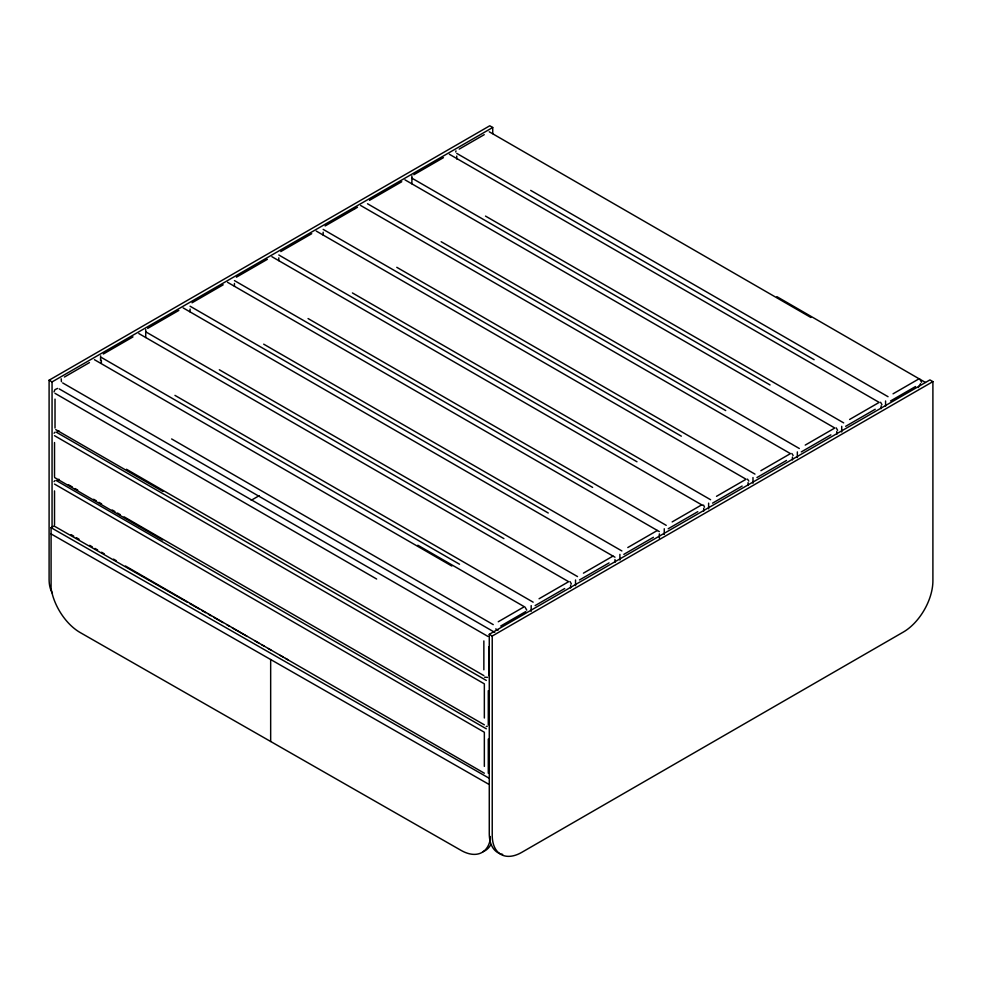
<?xml version="1.0" encoding="UTF-8"?>
<svg xmlns="http://www.w3.org/2000/svg" width="982" height="982" viewBox="0 0 982 982"><rect width="100%" height="100%" fill="white"/><g stroke="black" fill="none" stroke-linecap="round" stroke-linejoin="round"><path stroke-width="1.47" d="M53.998 391.916L54.931 389.67L57.557 388.43M100.63 355.877L100.532 360.566M455.722 151.964L455.992 150.872M61.191 378.807L61.436 381.703M918.244 387.62L920.551 383.643M54.059 433.222L55.102 432.141M54.059 481.597L55.102 480.529M490.239 836.517L490.239 839.536A41.821 24.268 59.8 0 1 461.086 850.387L80.242 632.58A41.821 24.268 59.8 0 1 51.076 588.378L51.089 527.678L54.035 525.971L187.108 602.076M52.414 593.214A41.821 24.145 -60 0 1 49.1 579.417L49.1 380.206L489.773 125.782L492.731 127.488L492.731 133.626M49.1 380.206L52.058 381.912L492.731 127.488M103.319 354.023L132.987 336.9M147.681 328.405L178.834 310.422M192.042 302.8L223.196 284.805M236.404 277.182L267.362 259.322M280.778 251.576L311.724 233.704M325.14 225.958L354.711 208.884M355.103 208.65L357.473 207.288M369.502 200.34L401.736 181.731M413.864 174.735L443.434 157.66M64.419 377.051L89.448 362.603M459.208 149.117L484.236 134.669M58.957 430.865L56.49 432.276L486.323 680.44M58.957 479.241L56.49 480.664L486.323 728.816M251.196 500.304L259.15 495.714M498.267 621.753L523.296 607.306M893.055 393.819L918.084 379.371M539.069 598.762L568.639 581.688L138.806 333.536M583.431 573.157L613.001 556.082M627.793 547.539L657.363 530.464M672.154 521.921L701.725 504.846M716.516 496.315L746.087 479.241L316.265 231.077M760.878 470.697L790.449 453.623L360.627 205.471M805.24 445.092L834.81 428.017L404.989 179.853M849.602 419.474L879.172 402.399L449.351 154.248M535.116 605.599L564.699 588.525M579.478 579.981L609.061 562.907M623.84 554.364L653.423 537.289M668.202 528.758L697.785 511.683M712.576 503.14L742.147 486.065M756.938 477.534L786.508 460.46M801.3 451.916L830.87 434.842M845.662 426.311L875.232 409.236M500.722 626.025L525.751 611.565M890.514 400.975L915.543 386.527M502.661 854.401A41.821 24.145 -60 0 1 489.269 833.546L489.269 634.335L929.942 379.911L932.9 381.617L932.9 580.828A41.821 24.145 -60 0 1 903.33 632.064L521.81 852.327A41.821 24.145 -60 0 1 492.228 835.252L492.228 636.041L932.9 381.617M487.551 677.359L484.58 677.199M487.305 726.238L486.262 726.484M189.772 603.599L199.088 608.926M201.752 610.448L205.741 612.731M208.405 614.253L211.069 615.775M213.72 617.297L223.037 622.625M227.026 624.908L229.69 626.43M232.353 627.952L246.998 636.324M254.976 640.89L258.966 643.173M261.629 644.695L264.293 646.217M268.282 648.501L270.946 650.023M280.263 655.35L282.926 656.872M285.59 658.394L288.242 659.916M51.089 527.678L488.913 778.088M51.089 533.938L488.913 784.348M776.885 296.662L925.437 382.44M489.245 131.784L810.874 317.468M530.685 190.385L888.047 396.703M456.74 153.388L814.115 359.707M485.501 216.089L843.685 422.886M411.888 178.147L770.072 384.944M441.139 241.707L799.323 448.504M367.526 203.765L725.71 410.562M396.777 267.313L754.962 474.11M323.164 229.371L681.348 436.168M352.415 292.931L710.6 499.728M278.802 254.989L636.987 461.786M271.904 256.695L702.376 505.227M308.053 318.549L666.238 525.345M234.44 280.594L592.625 487.391M227.542 282.3L659.339 531.606M263.679 344.154L621.876 550.951M190.078 306.212L548.263 513.009M183.18 307.918L614.977 557.211M219.317 369.772L577.514 576.569M145.717 331.818L503.901 538.627M174.956 395.378L533.152 602.175M101.355 357.436L459.539 564.233M417.816 545.231L525.026 607.134L526.769 610.153M94.444 359.707L451.818 566.037M171.629 438.954L493.259 624.638M495.726 628.91L498.021 630.235M62.676 382.919L494.732 632.359M489.269 634.335L492.228 636.041M59.227 388.897L488.066 636.483M55.017 393.34L376.646 579.024M126.494 469.273L483.856 675.604M55.741 429.613L162.951 491.503M54.526 435.701L484.347 683.853L484.347 718.002M68.433 484.715L72.41 487.011M75.062 488.545L77.725 490.067M93.634 499.261L96.297 500.795M98.949 502.33L101.6 503.852M112.218 509.989L114.869 511.512M117.521 513.046L120.172 514.58M124.149 516.876L484.347 724.839M162.558 539.99L54.562 477.522M54.526 484.077L484.347 732.241L484.347 766.39M71.085 534.625L73.736 536.16M76.387 537.682L79.051 539.216M89.657 545.341L92.308 546.876M94.972 548.41L97.623 549.945M101.6 552.24L104.252 553.774M113.544 559.126L116.195 560.661M125.475 566.025L484.347 773.215M919.827 379.199L921.57 382.219M880.572 402.264L881.971 404.682M836.21 427.87L837.609 430.288M791.848 453.488L793.149 455.488M747.486 479.106L748.787 481.094M570.026 581.553L571.426 583.971M703.554 505.079L704.511 507.129M885.58 400.975L885.58 406.29M881.149 405.812L881.149 408.659M841.721 426.311L841.721 431.994M836.787 431.429L836.787 434.277M797.347 451.916L797.347 457.612M792.425 457.035L792.425 459.883M752.985 477.534L752.985 483.218M748.063 482.653L748.063 485.501M708.623 503.14L708.623 508.836M703.701 508.271L703.701 511.106M664.262 528.758L664.262 534.453M659.339 533.877L659.339 538.148M619.9 554.364L619.9 560.059M614.977 559.495L614.977 562.342M575.538 579.981L575.538 585.677M570.616 585.1L570.616 587.948M531.176 605.599L531.176 611.283M488.791 646.708L488.791 675.604M488.287 690.69L488.287 724.839M488.287 739.065L488.287 773.215M483.856 640.927L483.856 669.822M456.74 156.04L456.74 158.998M411.888 175.876L411.888 183.843M323.164 232.218L323.164 235.066M278.802 257.836L278.802 260.672M270.664 659.523L270.664 741.484M234.44 283.442L234.44 286.29M190.078 309.06L190.078 311.908M145.717 329.547L145.717 337.513M101.355 360.284L101.355 363.131M55.017 399.109L55.017 428.017M54.526 442.526L54.526 476.675M54.526 490.902L54.526 525.063M52.058 381.912L52.058 527.494M490.73 844.815A41.821 24.255 59.8 0 1 482.886 851.725"/></g></svg>
